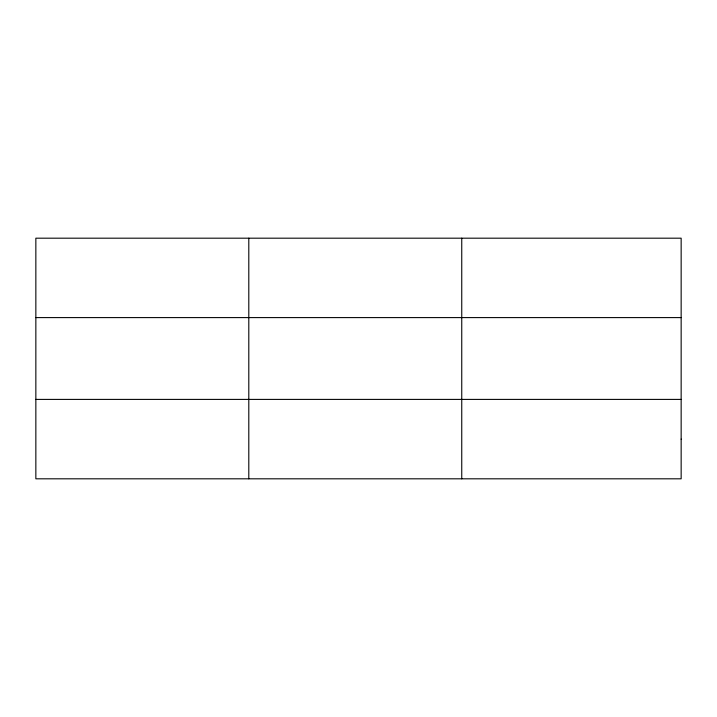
<?xml version="1.0" encoding="UTF-8"?>
<svg xmlns="http://www.w3.org/2000/svg" width="717" height="717" viewBox="0 0 717 717"><rect width="100%" height="100%" fill="white"/><g stroke="black" fill="none" stroke-linecap="round" stroke-linejoin="round"><path stroke-width="1.08" d="M248.799 238.187L248.799 478.813M461.748 238.187L461.748 478.813M35.85 317.595L681.15 317.595M35.85 399.405L681.15 399.405M681.15 439.109L681.15 478.813L35.85 478.813L35.85 238.187L681.15 238.187L681.15 439.109"/></g></svg>
